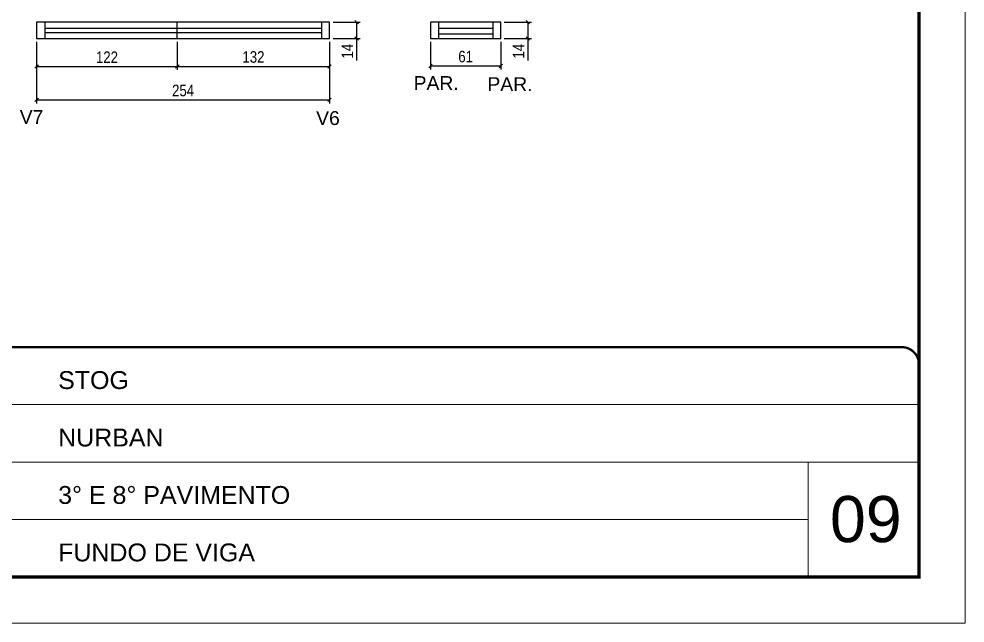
# Model space of a CAD drawing. Extents: x 2489 to 8743, y 745 to 4092.
# Drawn here: x 3154 to 3974, y 745 to 1269 of the extents above; entities that cross this region are included whole.
import ezdxf

# ---------------------------------------------------------------- set-up
doc = ezdxf.new("R2010")
doc.units = 0
doc.linetypes.add('CONTINUO', pattern=[0])
doc.linetypes.add('DASHED', pattern=[0.75, 0.5, -0.25])
for name, color, linetype in [('5', 5, 'Continuous'), ('COTA', 241, 'Continuous'), ('Painéis', 200, 'Continuous'), ('SARR_2.2x7', 40, 'Continuous'), ('SARR_EDITAR', 141, 'Continuous')]:
    doc.layers.add(name, color=color, linetype=linetype)
for name, color, linetype, lineweight in [('CARIMBO', 255, 'Continuous', 9), ('Folhas', 255, 'Continuous', 9), ('SARRAFO DE PRESSAO', 251, 'DASHED', 9)]:
    doc.layers.add(name, color=color, linetype=linetype, lineweight=lineweight)
doc.styles.add('ARIAL', font='arial.ttf')
doc.styles.add('COTA TECNICA', font='techl___.ttf', dxfattribs={"height": 10})
doc.styles.add('COTA TECNICA-50', font='techl___.ttf', dxfattribs={"height": 10})
doc.styles.get("Standard").update_dxf_attribs({"font": 'arial.ttf'})
doc.dimstyles.new('COTA PAINEL-50', dxfattribs={"dimtxt": 10, "dimasz": 3, "dimexe": 3, "dimexo": 3, "dimgap": 3, "dimtad": 1, "dimdec": 1, "dimzin": 12, "dimdsep": 46, "dimtxsty": 'COTA TECNICA-50', "dimblk1": 'OBLIQUE', "dimblk2": 'OBLIQUE', "dimsah": 1, "dimcen": 0.9, "dimclrd": 4, "dimclre": 4, "dimclrt": 240, "dimadec": 1, "dimazin": 3, "dimtfac": 1, "dimtdec": 1, "dimtmove": 0, "dimatfit": 3, "dimfxl": 1, "dimtolj": 1, "dimtzin": 12, "dimarcsym": 0})
doc.dimstyles.new('PAINEL', dxfattribs={"dimtxt": 10, "dimasz": 3, "dimexe": 3, "dimexo": 3, "dimgap": 3, "dimtad": 1, "dimdec": 1, "dimzin": 12, "dimdsep": 46, "dimtxsty": 'COTA TECNICA', "dimblk1": 'OBLIQUE', "dimblk2": 'OBLIQUE', "dimsah": 1, "dimcen": 0.9, "dimclrd": 4, "dimclre": 4, "dimclrt": 240, "dimadec": 1, "dimazin": 3, "dimtfac": 1, "dimtdec": 1, "dimtmove": 0, "dimatfit": 3, "dimfxl": 1, "dimtolj": 1, "dimtzin": 12, "dimarcsym": 0})

# ---------------------------------------------------------------- blocks, each defined once
blk = doc.blocks.new('9999999999')
at = {"color": 30, "linetype": 'CONTINUO'}
for p, q in [((98564.56, 34379.64), (99583.98, 34379.64)), ((98564.56, 34329.83), (99487.98, 34329.83)), ((99583.98, 34329.83), (99487.98, 34329.83)), ((99487.98, 34329.83), (99487.98, 34230.21)), ((98564.56, 34280.02), (99487.98, 34280.02))]:
    blk.add_line(p, q, dxfattribs=at)
at = {"color": 30, "linetype": 'CONTINUO', "const_width": 2}
blk.add_lwpolyline([(99583.98, 34230.21), (99583.98, 34414.45, 0.414214), (99568.98, 34429.45), (98228.98, 34429.45, 0.414214), (98213.98, 34414.45), (98213.98, 34245.21, 0.414214), (98228.98, 34230.21), (99583.98, 34230.21)], format="xyb", dxfattribs=at)
at = {"layer": 'Folhas'}
blk.add_lwpolyline([(98138.98, 34190.21), (99623.98, 34190.21), (99623.98, 35240.21), (98138.98, 35240.21)], close=True, dxfattribs=at)
at = {"layer": 'Folhas', "color": 30, "const_width": 3}
blk.add_lwpolyline([(98213.98, 34230.21), (99583.98, 34230.21), (99583.98, 35200.21), (98213.98, 35200.21)], close=True, dxfattribs=at)
at = {"color": 7, "linetype": 'Continuous', "ltscale": 5, "style": 'ARIAL'}
for s, height, p in [('STOG', 15.483, (98837.68, 34393.13)), ('NURBAN', 15.483, (98837.68, 34343.32)), ('3° E 8° PAVIMENTO', 15.4829, (98837.68, 34293.51)), ('FUNDO DE VIGA', 15.4829, (98837.68, 34243.7))]:
    blk.add_text(s, height=height, dxfattribs=at).set_placement(p)
blk = doc.blocks.new('_Oblique')
at = {"color": 0, "linetype": 'ByBlock', "lineweight": -2}
blk.add_line((-0.5, -0.5), (0.5, 0.5), dxfattribs=at)
blk = doc.blocks.new('*D228')
at = {"layer": 'COTA', "color": 4, "linetype": 'ByBlock', "lineweight": -2, "transparency": 16777216}
for p, q in [((3169.47, 1248.82), (3169.47, 1195.52)), ((3423.47, 1248.82), (3423.47, 1195.52)), ((3169.47, 1198.52), (3423.47, 1198.52))]:
    blk.add_line(p, q, dxfattribs=at)
at = {"layer": 'Defpoints', "color": 0, "linetype": 'ByBlock', "transparency": 16777216}
for p in [(3169.47, 1251.82), (3423.47, 1251.82), (3423.47, 1198.52)]:
    blk.add_point(p, dxfattribs=at)
at = {"layer": 'COTA', "color": 4, "linetype": 'ByBlock', "lineweight": -2, "transparency": 16777216, "xscale": 3, "yscale": 3, "zscale": 3, "rotation": 180}
blk.add_blockref('_Oblique', (3169.47, 1198.52), dxfattribs=at)
at = {"layer": 'COTA', "color": 4, "linetype": 'ByBlock', "lineweight": -2, "transparency": 16777216, "xscale": 3, "yscale": 3, "zscale": 3}
blk.add_blockref('_Oblique', (3423.47, 1198.52), dxfattribs=at)
at = {"layer": 'COTA', "color": 240, "linetype": 'ByBlock', "transparency": 16777216, "insert": (3296.47, 1206.63), "char_height": 10, "attachment_point": 5, "style": 'COTA TECNICA-50'}
blk.add_mtext('\\A1;254', dxfattribs=at)
blk = doc.blocks.new('*D229')
at = {"layer": 'COTA', "color": 4, "lineweight": -2, "transparency": 16777216}
for p, q in [((3426.47, 1265.82), (3449.95, 1265.82)), ((3446.95, 1265.82), (3446.95, 1251.82)), ((3426.47, 1251.82), (3449.95, 1251.82)), ((3446.95, 1251.82), (3446.95, 1232.71))]:
    blk.add_line(p, q, dxfattribs=at)
at = {"layer": 'Defpoints', "color": 0, "transparency": 16777216}
for p in [(3423.47, 1265.82), (3423.47, 1251.82), (3446.95, 1251.82)]:
    blk.add_point(p, dxfattribs=at)
at = {"layer": 'COTA', "color": 4, "lineweight": -2, "transparency": 16777216, "xscale": 3, "yscale": 3, "zscale": 3}
for p, rotation in [((3446.95, 1265.82), 90), ((3446.95, 1251.82), 270)]:
    blk.add_blockref('_Oblique', p, dxfattribs=dict(at, rotation=rotation))
at = {"layer": 'COTA', "color": 240, "transparency": 16777216, "insert": (3438.87, 1240.76), "char_height": 10, "attachment_point": 5, "rotation": 90, "style": 'COTA TECNICA'}
blk.add_mtext('\\A1;14', dxfattribs=at)
blk = doc.blocks.new('*D230')
at = {"layer": 'Defpoints', "color": 0, "transparency": 16777216}
for p in [(3169.47, 1251.82), (3291.47, 1251.82), (3291.47, 1227.46)]:
    blk.add_point(p, dxfattribs=at)
at = {"layer": 'Painéis', "color": 4, "lineweight": -2, "transparency": 16777216}
for p, q in [((3169.47, 1248.82), (3169.47, 1224.46)), ((3291.47, 1248.82), (3291.47, 1224.46)), ((3169.47, 1227.46), (3291.47, 1227.46))]:
    blk.add_line(p, q, dxfattribs=at)
at = {"layer": 'Painéis', "color": 4, "lineweight": -2, "transparency": 16777216, "xscale": 3, "yscale": 3, "zscale": 3, "rotation": 180}
blk.add_blockref('_Oblique', (3169.47, 1227.46), dxfattribs=at)
at = {"layer": 'Painéis', "color": 4, "lineweight": -2, "transparency": 16777216, "xscale": 3, "yscale": 3, "zscale": 3}
blk.add_blockref('_Oblique', (3291.47, 1227.46), dxfattribs=at)
at = {"layer": 'Painéis', "color": 240, "transparency": 16777216, "insert": (3230.47, 1235.52), "char_height": 10, "attachment_point": 5, "style": 'COTA TECNICA'}
blk.add_mtext('\\A1;122', dxfattribs=at)
blk = doc.blocks.new('*D231')
at = {"layer": 'Defpoints', "color": 0, "transparency": 16777216}
for p in [(3291.47, 1251.82), (3423.47, 1251.82), (3423.47, 1227.46)]:
    blk.add_point(p, dxfattribs=at)
at = {"layer": 'Painéis', "color": 4, "lineweight": -2, "transparency": 16777216}
for p, q in [((3291.47, 1248.82), (3291.47, 1224.46)), ((3423.47, 1248.82), (3423.47, 1224.46)), ((3291.47, 1227.46), (3423.47, 1227.46))]:
    blk.add_line(p, q, dxfattribs=at)
at = {"layer": 'Painéis', "color": 4, "lineweight": -2, "transparency": 16777216, "xscale": 3, "yscale": 3, "zscale": 3, "rotation": 180}
blk.add_blockref('_Oblique', (3291.47, 1227.46), dxfattribs=at)
at = {"layer": 'Painéis', "color": 4, "lineweight": -2, "transparency": 16777216, "xscale": 3, "yscale": 3, "zscale": 3}
blk.add_blockref('_Oblique', (3423.47, 1227.46), dxfattribs=at)
at = {"layer": 'Painéis', "color": 240, "transparency": 16777216, "insert": (3357.47, 1235.68), "char_height": 10, "attachment_point": 5, "style": 'COTA TECNICA'}
blk.add_mtext('\\A1;132', dxfattribs=at)
blk = doc.blocks.new('*D319')
at = {"layer": 'COTA', "color": 4, "linetype": 'ByBlock', "lineweight": -2, "transparency": 16777216}
for p, q in [((3510.95, 1248.82), (3510.95, 1224.94)), ((3571.95, 1248.82), (3571.95, 1224.94)), ((3510.95, 1227.94), (3571.95, 1227.94))]:
    blk.add_line(p, q, dxfattribs=at)
at = {"layer": 'Defpoints', "color": 0, "linetype": 'ByBlock', "transparency": 16777216}
for p in [(3510.95, 1251.82), (3571.95, 1251.82), (3571.95, 1227.94)]:
    blk.add_point(p, dxfattribs=at)
at = {"layer": 'COTA', "color": 4, "linetype": 'ByBlock', "lineweight": -2, "transparency": 16777216, "xscale": 3, "yscale": 3, "zscale": 3, "rotation": 180}
blk.add_blockref('_Oblique', (3510.95, 1227.94), dxfattribs=at)
at = {"layer": 'COTA', "color": 4, "linetype": 'ByBlock', "lineweight": -2, "transparency": 16777216, "xscale": 3, "yscale": 3, "zscale": 3}
blk.add_blockref('_Oblique', (3571.95, 1227.94), dxfattribs=at)
at = {"layer": 'COTA', "color": 240, "linetype": 'ByBlock', "transparency": 16777216, "insert": (3541.45, 1236.05), "char_height": 10, "attachment_point": 5, "style": 'COTA TECNICA-50'}
blk.add_mtext('\\A1;61', dxfattribs=at)
blk = doc.blocks.new('*D320')
at = {"layer": 'COTA', "color": 4, "lineweight": -2, "transparency": 16777216}
for p, q in [((3574.95, 1265.82), (3598.43, 1265.82)), ((3595.43, 1265.82), (3595.43, 1251.82)), ((3574.95, 1251.82), (3598.43, 1251.82)), ((3595.43, 1251.82), (3595.43, 1232.71))]:
    blk.add_line(p, q, dxfattribs=at)
at = {"layer": 'Defpoints', "color": 0, "transparency": 16777216}
for p in [(3571.95, 1265.82), (3571.95, 1251.82), (3595.43, 1251.82)]:
    blk.add_point(p, dxfattribs=at)
at = {"layer": 'COTA', "color": 4, "lineweight": -2, "transparency": 16777216, "xscale": 3, "yscale": 3, "zscale": 3}
for p, rotation in [((3595.43, 1265.82), 90), ((3595.43, 1251.82), 270)]:
    blk.add_blockref('_Oblique', p, dxfattribs=dict(at, rotation=rotation))
at = {"layer": 'COTA', "color": 240, "transparency": 16777216, "insert": (3587.36, 1240.76), "char_height": 10, "attachment_point": 5, "rotation": 90, "style": 'COTA TECNICA'}
blk.add_mtext('\\A1;14', dxfattribs=at)

msp = doc.modelspace()

# ---------------------------------------------------------------- linework, layer by layer
at = {"layer": 'Painéis'}
msp.add_line((3291.47, 1251.82), (3291.47, 1265.82), dxfattribs=at)
at = {"layer": 'Painéis', "linetype": 'ByBlock'}
for points in [[(3169.47, 1265.82), (3169.47, 1251.82), (3423.47, 1251.82), (3423.47, 1265.82)], [(3510.95, 1265.82), (3510.95, 1251.82), (3571.95, 1251.82), (3571.95, 1265.82)]]:
    msp.add_lwpolyline(points, close=True, dxfattribs=at)
at = {"layer": 'SARR_2.2x7', "linetype": 'Continuous'}
for p, q in [((3176.47, 1265.82), (3176.47, 1251.82)), ((3416.47, 1265.82), (3416.47, 1251.82)), ((3517.95, 1265.82), (3517.95, 1251.82)), ((3564.95, 1265.82), (3564.95, 1251.82))]:
    msp.add_line(p, q, dxfattribs=at)
at = {"layer": 'SARR_EDITAR', "linetype": 'Continuous'}
for p, q in [((3176.47, 1260.82), (3416.47, 1260.82)), ((3176.47, 1256.82), (3416.47, 1256.82)), ((3517.95, 1260.82), (3564.95, 1260.82)), ((3517.95, 1255.82), (3564.95, 1255.82))]:
    msp.add_line(p, q, dxfattribs=at)

# ---------------------------------------------------------------- block references
at = {"layer": 'SARRAFO DE PRESSAO', "color": 6, "linetype": 'ByBlock'}
msp.add_blockref('9999999999', (-95649.51, -33445.24), dxfattribs=at)

# ---------------------------------------------------------------- texts
at = {"layer": '5', "linetype": 'Continuous'}
for s, p in [('PAR.', (3496.33, 1207.13)), ('PAR.', (3560.32, 1206.17)), ('V7', (3154.84, 1177.71)), ('V6', (3411.83, 1176.75))]:
    msp.add_text(s, height=12, rotation=359.99996, dxfattribs=at).set_placement(p)
at = {"layer": 'CARIMBO', "style": 'ARIAL'}
msp.add_text('09', height=40, dxfattribs=at).set_placement((3857.33, 815.1))

# ---------------------------------------------------------------- dimensions: what is measured, and where the dimension line sits
at = {"layer": 'COTA'}
for base, p1, p2, picture, middle in [((3446.95, 1251.82), (3423.47, 1265.82), (3423.47, 1251.82), '*D229', (3438.87, 1240.76)), ((3595.43, 1251.82), (3571.95, 1265.82), (3571.95, 1251.82), '*D320', (3587.36, 1240.76))]:
    dim = msp.add_linear_dim(base=base, p1=p1, p2=p2, angle=90, dimstyle='PAINEL', dxfattribs=at)
    dim.commit()
    dim.dimension.update_dxf_attribs({"geometry": picture, "text_midpoint": middle})
at = {"layer": 'COTA', "color": 1, "linetype": 'ByBlock'}
for base, p1, p2, picture, middle in [((3423.47, 1198.52), (3169.47, 1251.82), (3423.47, 1251.82), '*D228', (3296.47, 1206.63)), ((3571.95, 1227.94), (3510.95, 1251.82), (3571.95, 1251.82), '*D319', (3541.45, 1236.05))]:
    dim = msp.add_linear_dim(base=base, p1=p1, p2=p2, dimstyle='COTA PAINEL-50', override={"dimarcsym": 1}, dxfattribs=at)
    dim.commit()
    dim.dimension.update_dxf_attribs({"geometry": picture, "text_midpoint": middle})
at = {"layer": 'Painéis'}
for base, p1, p2, picture, middle in [((3291.47, 1227.46), (3169.47, 1251.82), (3291.47, 1251.82), '*D230', (3230.47, 1235.52)), ((3423.47, 1227.46), (3291.47, 1251.82), (3423.47, 1251.82), '*D231', (3357.47, 1235.68))]:
    dim = msp.add_linear_dim(base=base, p1=p1, p2=p2, dimstyle='PAINEL', dxfattribs=at)
    dim.commit()
    dim.dimension.update_dxf_attribs({"geometry": picture, "text_midpoint": middle})

doc.saveas('drawing.dxf')
